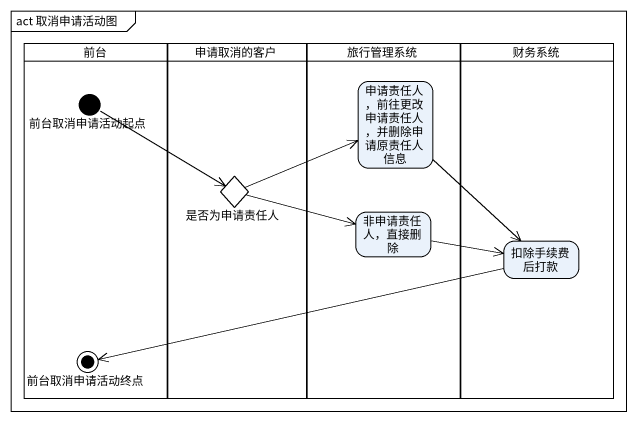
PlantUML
@startuml
mainframe act 取消申请活动图
hide empty description
state 前台 <<partition>> {
  state 前台取消申请活动起点 <<start>>
  state 前台取消申请活动终点 <<end>>
}
state 申请取消的客户 <<partition>> {
  state 是否为申请责任人 <<choice>>
}
state 旅行管理系统 <<partition>> {
  state "申请责任人，前往更改申请责任人，并删除申请原责任人信息" as 申请责任人_前往更改申请责任人_并删除申请原责任人信息
  state "非申请责任人，直接删除" as 非申请责任人_直接删除
}
state 财务系统 <<partition>> {
  state 扣除手续费后打款
}
前台取消申请活动起点 --> 是否为申请责任人
申请责任人_前往更改申请责任人_并删除申请原责任人信息 --> 扣除手续费后打款
是否为申请责任人 -right-> 申请责任人_前往更改申请责任人_并删除申请原责任人信息
是否为申请责任人 -right-> 非申请责任人_直接删除
非申请责任人_直接删除 -right-> 扣除手续费后打款
扣除手续费后打款 -left-> 前台取消申请活动终点
@enduml
